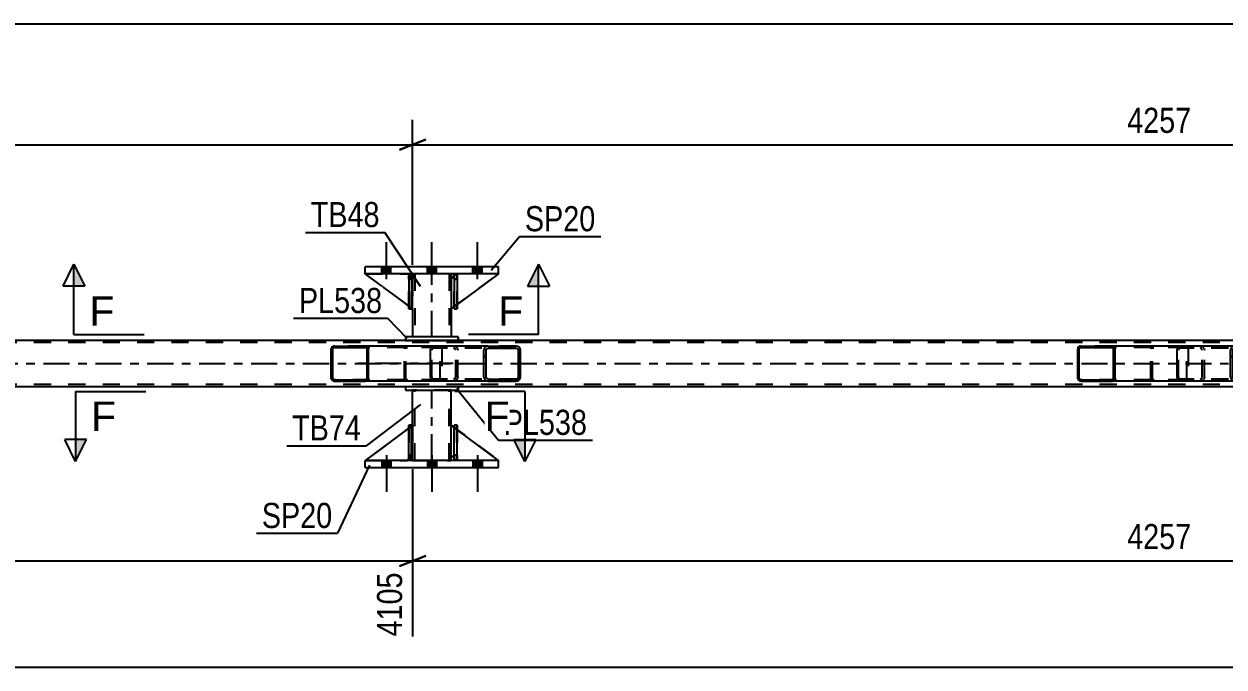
# Model space of a CAD drawing. Header units: millimetres. Extents: x 0 to 1772, y 0 to 560.
# Drawn here: x 1201.9 to 1338.7, y 156.7 to 230 of the extents above; entities that cross this region are included whole.
import ezdxf

# ---------------------------------------------------------------- set-up
doc = ezdxf.new("R2010")
doc.units = ezdxf.units.MM
doc.linetypes.add('DXK_LINE_DOT2', pattern=[3.9198, 1.9599, -1.9599])
doc.linetypes.add('DXK_LINE_DOT3', pattern=[5.9187, 2.979, -0.9799, 0.9799, -0.9799])
doc.styles.add('Arial', font='ARIAL.TTF', dxfattribs={"height": 0.2})
doc.styles.add('Arial Narrow', font='ARIALN.TTF', dxfattribs={"height": 0.2})

# ---------------------------------------------------------------- blocks, each defined once
blk = doc.blocks.new('Part-814276686-5082 - 5078')
at = {"color": 2, "linetype": 'Continuous'}
for p, q in [((1250.94, 201.27), (1250.59, 200.91)), ((1255.99, 201.51), (1251.26, 198.01)), ((1250.59, 200.91), (1250.59, 197.51)), ((1250.94, 197.77), (1250.59, 197.51))]:
    blk.add_line(p, q, dxfattribs=at)
at = {"color": 7, "linetype": 'DXK_LINE_DOT2'}
for p, q in [((1251.19, 201.51), (1250.94, 201.27)), ((1255.99, 201.51), (1251.19, 201.51)), ((1251.26, 198.01), (1250.94, 197.77))]:
    blk.add_line(p, q, dxfattribs=at)
blk = doc.blocks.new('Part-814276686-5083 - 5078')
at = {"color": 7, "linetype": 'DXK_LINE_DOT2'}
for p, q in [((1251.26, 184.22), (1250.94, 184.22)), ((1250.94, 180.82), (1250.94, 184.22)), ((1250.94, 180.22), (1250.94, 184.22)), ((1251.26, 184.22), (1251.26, 180.82)), ((1251.26, 180.22), (1251.26, 184.22)), ((1251.26, 180.82), (1250.94, 180.82)), ((1250.94, 180.22), (1250.94, 180.82)), ((1251.26, 180.82), (1251.26, 180.22)), ((1251.26, 180.22), (1250.94, 180.22)), ((1251.26, 180.22), (1251.26, 180.22))]:
    blk.add_line(p, q, dxfattribs=at)
blk = doc.blocks.new('Bolt-814276686-5092 - 5078')
at = {"linetype": 'Continuous'}
for points in [[(1243.71, 180.22), (1242.67, 180.22), (1242.67, 179.42), (1243.71, 179.42)], [(1243.71, 180.22), (1242.67, 180.22), (1242.67, 179.42), (1243.71, 179.42)], [(1243.71, 180.22), (1242.67, 180.22), (1242.67, 179.42), (1243.71, 179.42)], [(1248.91, 180.22), (1247.87, 180.22), (1247.87, 179.42), (1248.91, 179.42)], [(1248.91, 180.22), (1247.87, 180.22), (1247.87, 179.42), (1248.91, 179.42)], [(1254.11, 180.22), (1253.07, 180.22), (1253.07, 179.42), (1254.11, 179.42)], [(1254.11, 180.22), (1253.07, 180.22), (1253.07, 179.42), (1254.11, 179.42)], [(1254.11, 180.22), (1253.07, 180.22), (1253.07, 179.42), (1254.11, 179.42)]]:
    blk.add_hatch(color=1, dxfattribs=at).paths.add_polyline_path(points)
at = {"color": 1, "linetype": 'Continuous'}
for p, q in [((1243.19, 180.82), (1243.19, 176.62)), ((1243.19, 180.82), (1243.19, 176.62)), ((1243.19, 180.82), (1243.19, 176.62)), ((1248.39, 180.82), (1248.39, 176.62)), ((1248.39, 180.82), (1248.39, 176.62)), ((1253.59, 180.82), (1253.59, 176.62)), ((1253.59, 180.82), (1253.59, 176.62)), ((1253.59, 180.82), (1253.59, 176.62)), ((1242.67, 180.22), (1242.67, 179.42)), ((1242.67, 180.22), (1242.67, 179.42)), ((1242.67, 180.22), (1242.67, 179.42)), ((1243.71, 180.22), (1243.71, 179.42)), ((1243.71, 180.22), (1243.71, 179.42)), ((1243.71, 180.22), (1243.71, 179.42)), ((1247.87, 180.22), (1247.87, 179.42)), ((1247.87, 180.22), (1247.87, 179.42)), ((1248.91, 180.22), (1248.91, 179.42)), ((1248.91, 180.22), (1248.91, 179.42)), ((1253.07, 180.22), (1253.07, 179.42)), ((1253.07, 180.22), (1253.07, 179.42)), ((1253.07, 180.22), (1253.07, 179.42)), ((1254.11, 180.22), (1254.11, 179.42)), ((1254.11, 180.22), (1254.11, 179.42)), ((1254.11, 180.22), (1254.11, 179.42))]:
    blk.add_line(p, q, dxfattribs=at)
blk = doc.blocks.new('Bolt-814276686-5093 - 5078')
at = {"linetype": 'Continuous'}
for points in [[(1242.67, 201.51), (1243.71, 201.51), (1243.71, 202.31), (1242.67, 202.31)], [(1242.67, 201.51), (1243.71, 201.51), (1243.71, 202.31), (1242.67, 202.31)], [(1242.67, 201.51), (1243.71, 201.51), (1243.71, 202.31), (1242.67, 202.31)], [(1247.87, 201.51), (1248.91, 201.51), (1248.91, 202.31), (1247.87, 202.31)], [(1247.87, 201.51), (1248.91, 201.51), (1248.91, 202.31), (1247.87, 202.31)], [(1253.07, 201.51), (1254.11, 201.51), (1254.11, 202.31), (1253.07, 202.31)], [(1253.07, 201.51), (1254.11, 201.51), (1254.11, 202.31), (1253.07, 202.31)], [(1253.07, 201.51), (1254.11, 201.51), (1254.11, 202.31), (1253.07, 202.31)]]:
    blk.add_hatch(color=1, dxfattribs=at).paths.add_polyline_path(points)
at = {"color": 1, "linetype": 'Continuous'}
for p, q in [((1243.19, 200.91), (1243.19, 205.11)), ((1243.19, 200.91), (1243.19, 205.11)), ((1243.19, 200.91), (1243.19, 205.11)), ((1248.39, 200.91), (1248.39, 205.11)), ((1248.39, 200.91), (1248.39, 205.11)), ((1253.59, 200.91), (1253.59, 205.11)), ((1253.59, 200.91), (1253.59, 205.11)), ((1253.59, 200.91), (1253.59, 205.11)), ((1242.67, 201.51), (1242.67, 202.31)), ((1242.67, 201.51), (1242.67, 202.31)), ((1242.67, 201.51), (1242.67, 202.31)), ((1243.71, 201.51), (1243.71, 202.31)), ((1243.71, 201.51), (1243.71, 202.31)), ((1243.71, 201.51), (1243.71, 202.31)), ((1247.87, 201.51), (1247.87, 202.31)), ((1247.87, 201.51), (1247.87, 202.31)), ((1248.91, 201.51), (1248.91, 202.31)), ((1248.91, 201.51), (1248.91, 202.31)), ((1253.07, 201.51), (1253.07, 202.31)), ((1253.07, 201.51), (1253.07, 202.31)), ((1253.07, 201.51), (1253.07, 202.31)), ((1254.11, 201.51), (1254.11, 202.31)), ((1254.11, 201.51), (1254.11, 202.31)), ((1254.11, 201.51), (1254.11, 202.31))]:
    blk.add_line(p, q, dxfattribs=at)
blk = doc.blocks.new('Part-814276686-5182 - 5078')
at = {"color": 2, "linetype": 'Continuous'}
for p, q in [((1245.74, 197.84), (1240.79, 201.51)), ((1245.74, 201.36), (1245.59, 201.51)), ((1246.19, 200.91), (1246.06, 201.04)), ((1246.19, 200.91), (1246.19, 200.91)), ((1246.19, 197.51), (1246.19, 200.91)), ((1246.06, 197.61), (1246.19, 197.51)), ((1246.19, 197.51), (1246.19, 197.51))]:
    blk.add_line(p, q, dxfattribs=at)
at = {"color": 7, "linetype": 'DXK_LINE_DOT2'}
for p, q in [((1245.59, 201.51), (1240.79, 201.51)), ((1245.59, 201.51), (1246.19, 200.91)), ((1246.06, 201.04), (1245.74, 201.36)), ((1246.19, 200.91), (1246.19, 197.51)), ((1246.06, 197.61), (1245.74, 197.84))]:
    blk.add_line(p, q, dxfattribs=at)
blk = doc.blocks.new('Part-814276686-5153 - 5078')
at = {"color": 7, "linetype": 'DXK_LINE_DOT2'}
for p, q in [((1246.06, 184.22), (1245.74, 184.22)), ((1245.74, 180.82), (1245.74, 184.22)), ((1245.74, 180.22), (1245.74, 184.22)), ((1246.06, 184.22), (1246.06, 180.82)), ((1246.06, 180.22), (1246.06, 184.22)), ((1246.06, 180.82), (1245.74, 180.82)), ((1245.74, 180.22), (1245.74, 180.82)), ((1246.06, 180.82), (1246.06, 180.22)), ((1246.06, 180.22), (1245.74, 180.22)), ((1246.06, 180.22), (1246.06, 180.22))]:
    blk.add_line(p, q, dxfattribs=at)
blk = doc.blocks.new('Part-814276686-5123 - 5078')
at = {"color": 2, "linetype": 'Continuous'}
for p, q in [((1245.74, 180.22), (1245.74, 184.22)), ((1245.74, 184.22), (1246.06, 184.22)), ((1246.06, 180.22), (1246.06, 184.22)), ((1245.74, 180.22), (1245.74, 180.22)), ((1246.06, 180.22), (1245.74, 180.22))]:
    blk.add_line(p, q, dxfattribs=at)
at = {"color": 7, "linetype": 'DXK_LINE_DOT2'}
for p, q in [((1245.74, 184.22), (1245.74, 180.82)), ((1246.06, 180.82), (1246.06, 184.22)), ((1245.74, 180.82), (1245.74, 180.22)), ((1245.74, 180.82), (1246.06, 180.82)), ((1246.06, 180.22), (1246.06, 180.82)), ((1246.06, 180.22), (1246.06, 180.22))]:
    blk.add_line(p, q, dxfattribs=at)
blk = doc.blocks.new('Part-814276686-5111 - 5078')
at = {"linetype": 'Continuous'}
h = blk.add_hatch(dxfattribs=at)
h.set_pattern_fill('', scale=0.7, style=0, pattern_type=0)
h.set_pattern_definition([(45, (1343.5963, 192.9664), (-1.57154, 1.57154), [])])
h.paths.add_polyline_path([(1343.63, 192.78), (1343.6, 192.97), (1343.49, 193.12), (1343.32, 193.23), (1343.13, 193.26), (1339.95, 193.26), (1339.76, 193.23), (1339.59, 193.12), (1339.48, 192.97), (1339.44, 192.78), (1339.44, 189.74), (1339.48, 189.56), (1339.59, 189.4), (1339.76, 189.3), (1339.95, 189.26), (1343.13, 189.26), (1343.32, 189.3), (1343.49, 189.4), (1343.6, 189.56), (1343.63, 189.74)])
h.paths.add_polyline_path([(1343.36, 189.65), (1343.31, 189.57), (1343.23, 189.52), (1343.13, 189.5), (1339.95, 189.5), (1339.85, 189.52), (1339.77, 189.57), (1339.72, 189.65), (1339.7, 189.74), (1339.7, 192.78), (1339.72, 192.87), (1339.77, 192.95), (1339.85, 193), (1339.95, 193.02), (1343.13, 193.02), (1343.23, 193), (1343.31, 192.95), (1343.36, 192.87), (1343.38, 192.78), (1343.38, 189.74)])
at = {"color": 2, "linetype": 'Continuous'}
for p, q in [((1333.38, 192.78), (1333.4, 192.97)), ((1333.4, 192.97), (1333.46, 193.12)), ((1333.46, 193.12), (1333.54, 193.23)), ((1333.54, 193.23), (1333.65, 193.26)), ((1339.95, 193.26), (1333.65, 193.26)), ((1339.48, 192.97), (1339.44, 192.78)), ((1339.72, 192.87), (1339.77, 192.95)), ((1339.95, 193.26), (1339.76, 193.23)), ((1339.77, 192.95), (1339.85, 193)), ((1339.85, 193), (1339.95, 193.02)), ((1339.95, 193.26), (1343.13, 193.26)), ((1339.95, 193.02), (1343.13, 193.02)), ((1343.32, 193.23), (1343.13, 193.26)), ((1343.13, 193.02), (1343.23, 193)), ((1343.23, 193), (1343.31, 192.95)), ((1343.31, 192.95), (1343.36, 192.87)), ((1343.63, 192.78), (1343.6, 192.97)), ((1333.38, 189.74), (1333.38, 192.78)), ((1339.44, 189.74), (1339.44, 192.78)), ((1339.7, 192.78), (1339.72, 192.87)), ((1339.7, 189.74), (1339.7, 192.78)), ((1343.36, 192.87), (1343.38, 192.78)), ((1343.38, 189.74), (1343.38, 192.78)), ((1343.63, 189.74), (1343.63, 192.78)), ((1333.4, 189.56), (1333.38, 189.74)), ((1333.46, 189.4), (1333.4, 189.56)), ((1333.54, 189.3), (1333.46, 189.4)), ((1333.65, 189.26), (1333.54, 189.3)), ((1339.95, 189.26), (1333.65, 189.26)), ((1339.44, 189.74), (1339.48, 189.56)), ((1339.72, 189.65), (1339.7, 189.74)), ((1339.77, 189.57), (1339.72, 189.65)), ((1339.76, 189.3), (1339.95, 189.26)), ((1339.85, 189.52), (1339.77, 189.57)), ((1339.95, 189.5), (1339.85, 189.52)), ((1339.95, 189.5), (1343.13, 189.5)), ((1339.95, 189.26), (1343.13, 189.26)), ((1343.23, 189.52), (1343.13, 189.5)), ((1343.13, 189.26), (1343.32, 189.3)), ((1343.31, 189.57), (1343.23, 189.52)), ((1343.36, 189.65), (1343.31, 189.57)), ((1343.38, 189.74), (1343.36, 189.65)), ((1343.6, 189.56), (1343.63, 189.74))]:
    blk.add_line(p, q, dxfattribs=at)
at = {"color": 7, "linetype": 'DXK_LINE_DOT2'}
for p, q in [((1333.55, 192.95), (1333.52, 192.87)), ((1333.6, 193), (1333.55, 192.95)), ((1333.65, 193.02), (1333.6, 193)), ((1343.13, 193.02), (1333.65, 193.02)), ((1334.64, 193.02), (1334.64, 193.26)), ((1335.98, 193.26), (1336.17, 193.23)), ((1336.08, 193), (1335.98, 193.02)), ((1336.16, 192.95), (1336.08, 193)), ((1336.21, 192.87), (1336.16, 192.95)), ((1336.45, 192.97), (1336.48, 192.78)), ((1343.13, 193.26), (1339.95, 193.26)), ((1333.52, 192.87), (1333.51, 192.78)), ((1333.51, 189.74), (1333.51, 192.78)), ((1336.23, 192.78), (1336.21, 192.87)), ((1336.23, 189.74), (1336.23, 192.78)), ((1336.48, 189.74), (1336.48, 192.78)), ((1333.51, 189.74), (1333.52, 189.65)), ((1333.52, 189.65), (1333.55, 189.57)), ((1333.55, 189.57), (1333.6, 189.52)), ((1333.6, 189.52), (1333.65, 189.5)), ((1343.13, 189.5), (1333.65, 189.5)), ((1334.64, 189.26), (1334.64, 189.5)), ((1335.98, 189.5), (1336.08, 189.52)), ((1336.17, 189.3), (1335.98, 189.26)), ((1336.08, 189.52), (1336.16, 189.57)), ((1336.16, 189.57), (1336.21, 189.65)), ((1336.21, 189.65), (1336.23, 189.74)), ((1336.48, 189.74), (1336.45, 189.56)), ((1343.13, 189.26), (1339.95, 189.26))]:
    blk.add_line(p, q, dxfattribs=at)
for centre, start, end in [((1336, 192.77), 23.8494, 68.8059), ((1336, 189.76), 291.1941, 336.1506)]:
    blk.add_arc(centre, 0.492, start, end, dxfattribs=at)
at = {"color": 2, "linetype": 'Continuous'}
for centre, start, end in [((1339.93, 192.77), 111.1941, 156.1506), ((1343.15, 192.77), 23.8494, 68.8059), ((1339.93, 189.76), 203.8494, 248.8059), ((1343.15, 189.76), 291.1941, 336.1506)]:
    blk.add_arc(centre, 0.492, start, end, dxfattribs=at)
blk = doc.blocks.new('Part-814276686-5136 - 5078')
at = {"color": 2, "linetype": 'Continuous'}
for p, q in [((1251.26, 201.51), (1250.94, 201.51)), ((1250.94, 201.51), (1250.94, 197.51)), ((1251.26, 201.51), (1251.26, 201.51)), ((1251.26, 201.51), (1251.26, 197.51)), ((1251.26, 197.51), (1250.94, 197.51))]:
    blk.add_line(p, q, dxfattribs=at)
at = {"color": 7, "linetype": 'DXK_LINE_DOT2'}
for p, q in [((1250.94, 200.91), (1250.94, 201.51)), ((1251.26, 200.91), (1251.26, 201.51)), ((1251.26, 201.51), (1251.26, 201.51)), ((1251.26, 200.91), (1250.94, 200.91)), ((1250.94, 200.91), (1250.94, 197.51)), ((1251.26, 197.51), (1251.26, 200.91))]:
    blk.add_line(p, q, dxfattribs=at)
blk = doc.blocks.new('Part-814276686-5122 - 5078')
at = {"color": 2, "linetype": 'Continuous'}
for p, q in [((1246.06, 201.51), (1245.74, 201.51)), ((1245.74, 201.51), (1245.74, 197.51)), ((1246.06, 201.51), (1246.06, 201.51)), ((1246.06, 201.51), (1246.06, 197.51)), ((1246.06, 197.51), (1245.74, 197.51))]:
    blk.add_line(p, q, dxfattribs=at)
at = {"color": 7, "linetype": 'DXK_LINE_DOT2'}
for p, q in [((1245.74, 200.91), (1245.74, 201.51)), ((1246.06, 200.91), (1246.06, 201.51)), ((1246.06, 201.51), (1246.06, 201.51)), ((1246.06, 200.91), (1245.74, 200.91)), ((1245.74, 200.91), (1245.74, 197.51)), ((1246.06, 197.51), (1246.06, 200.91))]:
    blk.add_line(p, q, dxfattribs=at)
blk = doc.blocks.new('Part-814276686-5133 - 5078')
at = {"color": 2, "linetype": 'Continuous'}
for p, q in [((1245.39, 194.31), (1245.39, 193.91)), ((1251.39, 194.31), (1245.39, 194.31)), ((1245.39, 193.91), (1251.39, 193.91)), ((1251.39, 194.31), (1251.39, 193.91)), ((1251.39, 194.31), (1251.39, 194.31)), ((1251.39, 193.91), (1251.39, 193.91))]:
    blk.add_line(p, q, dxfattribs=at)
at = {"color": 7, "linetype": 'DXK_LINE_DOT2'}
for p, q in [((1245.39, 194.31), (1245.39, 193.91)), ((1251.39, 193.91), (1251.39, 194.31)), ((1251.39, 194.31), (1251.39, 194.31)), ((1251.39, 193.91), (1251.39, 193.91))]:
    blk.add_line(p, q, dxfattribs=at)
blk = doc.blocks.new('Part-814276686-5146 - 5078')
at = {"linetype": 'Continuous'}
h = blk.add_hatch(dxfattribs=at)
h.set_pattern_fill('', scale=0.7, style=0, pattern_type=0)
h.set_pattern_definition([(45, (1241.13, 193.0652), (-1.57154, 1.57154), [])])
h.paths.add_polyline_path([(1241.16, 192.94), (1241.13, 193.07), (1241.06, 193.17), (1240.95, 193.24), (1240.82, 193.26), (1237.24, 193.26), (1237.11, 193.24), (1237, 193.17), (1236.93, 193.07), (1236.9, 192.94), (1236.9, 189.58), (1236.93, 189.46), (1237, 189.36), (1237.11, 189.29), (1237.24, 189.26), (1240.82, 189.26), (1240.95, 189.29), (1241.06, 189.36), (1241.13, 189.46), (1241.16, 189.58)])
h.paths.add_polyline_path([(1240.97, 189.52), (1240.94, 189.47), (1240.88, 189.43), (1240.82, 189.42), (1237.24, 189.42), (1237.17, 189.43), (1237.12, 189.47), (1237.08, 189.52), (1237.07, 189.58), (1237.07, 192.94), (1237.08, 193), (1237.12, 193.06), (1237.17, 193.09), (1237.24, 193.1), (1240.82, 193.1), (1240.88, 193.09), (1240.94, 193.06), (1240.97, 193), (1240.99, 192.94), (1240.99, 189.58)])
at = {"color": 2, "linetype": 'Continuous'}
for p, q in [((1236.93, 193.07), (1236.9, 192.94)), ((1237.07, 192.94), (1237.08, 193)), ((1237.08, 193), (1237.12, 193.06)), ((1237.24, 193.26), (1237.11, 193.24)), ((1237.12, 193.06), (1237.17, 193.09)), ((1237.17, 193.09), (1237.24, 193.1)), ((1237.24, 193.26), (1240.82, 193.26)), ((1237.24, 193.1), (1240.82, 193.1)), ((1248.51, 193.26), (1240.82, 193.26)), ((1240.95, 193.24), (1240.82, 193.26)), ((1240.82, 193.1), (1240.88, 193.09)), ((1240.88, 193.09), (1240.94, 193.06)), ((1240.94, 193.06), (1240.97, 193)), ((1240.97, 193), (1240.99, 192.94)), ((1241.16, 192.94), (1241.13, 193.07)), ((1236.9, 189.58), (1236.9, 192.94)), ((1237.07, 189.58), (1237.07, 192.94)), ((1240.99, 189.58), (1240.99, 192.94)), ((1241.16, 189.58), (1241.16, 192.94)), ((1236.9, 189.58), (1236.93, 189.46)), ((1237.08, 189.52), (1237.07, 189.58)), ((1237.12, 189.47), (1237.08, 189.52)), ((1237.11, 189.29), (1237.24, 189.26)), ((1237.17, 189.43), (1237.12, 189.47)), ((1237.24, 189.42), (1237.17, 189.43)), ((1237.24, 189.42), (1240.82, 189.42)), ((1237.24, 189.26), (1240.82, 189.26)), ((1240.88, 189.43), (1240.82, 189.42)), ((1240.82, 189.26), (1240.95, 189.29)), ((1248.51, 189.26), (1240.82, 189.26)), ((1240.94, 189.47), (1240.88, 189.43)), ((1240.97, 189.52), (1240.94, 189.47)), ((1240.99, 189.58), (1240.97, 189.52)), ((1241.13, 189.46), (1241.16, 189.58))]:
    blk.add_line(p, q, dxfattribs=at)
at = {"color": 7, "linetype": 'DXK_LINE_DOT2'}
for p, q in [((1240.82, 193.26), (1237.24, 193.26)), ((1249.16, 193.1), (1237.24, 193.1)), ((1245.25, 192.94), (1245.27, 193.07)), ((1245.43, 193), (1245.42, 192.94)), ((1245.47, 193.06), (1245.43, 193)), ((1245.46, 193.24), (1245.59, 193.26)), ((1245.47, 193.06), (1245.48, 193.07)), ((1245.48, 193.07), (1245.52, 193.09)), ((1245.52, 193.09), (1245.59, 193.1)), ((1249.16, 193.26), (1248.51, 193.26)), ((1249.16, 193.26), (1249.29, 193.24)), ((1249.23, 193.09), (1249.16, 193.1)), ((1249.29, 193.06), (1249.23, 193.09)), ((1249.32, 193), (1249.29, 193.06)), ((1249.33, 192.94), (1249.32, 193)), ((1249.48, 193.07), (1249.5, 192.97)), ((1249.5, 192.97), (1249.51, 192.94)), ((1245.25, 189.58), (1245.25, 192.94)), ((1245.42, 189.58), (1245.42, 192.94)), ((1249.33, 189.58), (1249.33, 192.94)), ((1249.51, 192.94), (1249.51, 189.58)), ((1249.16, 189.42), (1237.24, 189.42)), ((1240.82, 189.26), (1237.24, 189.26)), ((1245.27, 189.46), (1245.25, 189.58)), ((1245.42, 189.58), (1245.43, 189.52)), ((1245.43, 189.52), (1245.47, 189.47)), ((1245.59, 189.26), (1245.46, 189.29)), ((1245.47, 189.47), (1245.48, 189.46)), ((1245.48, 189.46), (1245.52, 189.43)), ((1245.52, 189.43), (1245.59, 189.42)), ((1249.16, 189.26), (1248.51, 189.26)), ((1249.16, 189.42), (1249.23, 189.43)), ((1249.29, 189.29), (1249.16, 189.26)), ((1249.23, 189.43), (1249.29, 189.47)), ((1249.29, 189.47), (1249.32, 189.52)), ((1249.32, 189.52), (1249.33, 189.58)), ((1249.51, 189.58), (1249.48, 189.46))]:
    blk.add_line(p, q, dxfattribs=at)
at = {"color": 7, "linetype": 'DXK_LINE_DOT3'}
blk.add_line((1250.8, 191.26), (1239.03, 191.26), dxfattribs=at)
at = {"color": 2, "linetype": 'Continuous'}
for centre, start, end in [((1237.23, 192.93), 110.7583, 155.68), ((1240.83, 192.93), 24.32, 69.2417), ((1237.23, 189.6), 204.32, 249.2417), ((1240.83, 189.6), 290.7583, 335.68)]:
    blk.add_arc(centre, 0.331, start, end, dxfattribs=at)
at = {"color": 7, "linetype": 'DXK_LINE_DOT2'}
for centre, start, end in [((1245.58, 192.93), 110.7583, 155.68), ((1249.18, 192.93), 24.32, 69.2417), ((1245.58, 189.6), 204.32, 249.2417), ((1249.18, 189.6), 290.7583, 335.68)]:
    blk.add_arc(centre, 0.331, start, end, dxfattribs=at)
blk = doc.blocks.new('Part-814276686-5183 - 5078')
at = {"color": 7, "linetype": 'DXK_LINE_DOT2'}
for p, q in [((1251.19, 201.51), (1250.59, 200.91)), ((1250.59, 197.51), (1255.99, 201.51)), ((1255.99, 201.51), (1251.19, 201.51)), ((1250.59, 200.91), (1250.59, 197.51))]:
    blk.add_line(p, q, dxfattribs=at)
blk = doc.blocks.new('Part-814276686-5191 - 5078')
at = {"linetype": 'Continuous'}
h = blk.add_hatch(dxfattribs=at)
h.set_pattern_fill('', scale=0.7, style=0, pattern_type=0)
h.set_pattern_definition([(45, (1258.4621, 192.9664), (-1.57154, 1.57154), [])])
h.paths.add_polyline_path([(1258.5, 192.78), (1258.46, 192.97), (1258.35, 193.12), (1258.19, 193.23), (1258, 193.26), (1254.81, 193.26), (1254.62, 193.23), (1254.46, 193.12), (1254.35, 192.97), (1254.31, 192.78), (1254.31, 189.74), (1254.35, 189.56), (1254.46, 189.4), (1254.62, 189.3), (1254.81, 189.26), (1258, 189.26), (1258.19, 189.3), (1258.35, 189.4), (1258.46, 189.56), (1258.5, 189.74)])
h.paths.add_polyline_path([(1258.23, 189.65), (1258.18, 189.57), (1258.09, 189.52), (1258, 189.5), (1254.81, 189.5), (1254.72, 189.52), (1254.64, 189.57), (1254.58, 189.65), (1254.56, 189.74), (1254.56, 192.78), (1254.58, 192.87), (1254.64, 192.95), (1254.72, 193), (1254.81, 193.02), (1258, 193.02), (1258.09, 193), (1258.18, 192.95), (1258.23, 192.87), (1258.25, 192.78), (1258.25, 189.74)])
at = {"color": 2, "linetype": 'Continuous'}
for p, q in [((1248.24, 192.78), (1248.26, 192.97)), ((1248.26, 192.97), (1248.32, 193.12)), ((1248.32, 193.12), (1248.41, 193.23)), ((1248.41, 193.23), (1248.51, 193.26)), ((1254.81, 193.26), (1248.51, 193.26)), ((1254.35, 192.97), (1254.31, 192.78)), ((1254.58, 192.87), (1254.64, 192.95)), ((1254.81, 193.26), (1254.62, 193.23)), ((1254.64, 192.95), (1254.72, 193)), ((1254.72, 193), (1254.81, 193.02)), ((1254.81, 193.26), (1258, 193.26)), ((1254.81, 193.02), (1258, 193.02)), ((1258.19, 193.23), (1258, 193.26)), ((1258, 193.02), (1258.09, 193)), ((1258.09, 193), (1258.18, 192.95)), ((1258.18, 192.95), (1258.23, 192.87)), ((1258.5, 192.78), (1258.46, 192.97)), ((1248.24, 189.74), (1248.24, 192.78)), ((1254.31, 189.74), (1254.31, 192.78)), ((1254.56, 192.78), (1254.58, 192.87)), ((1254.56, 189.74), (1254.56, 192.78)), ((1258.23, 192.87), (1258.25, 192.78)), ((1258.25, 189.74), (1258.25, 192.78)), ((1258.5, 189.74), (1258.5, 192.78)), ((1248.26, 189.56), (1248.24, 189.74)), ((1248.32, 189.4), (1248.26, 189.56)), ((1248.41, 189.3), (1248.32, 189.4)), ((1248.51, 189.26), (1248.41, 189.3)), ((1254.81, 189.26), (1248.51, 189.26)), ((1254.31, 189.74), (1254.35, 189.56)), ((1254.58, 189.65), (1254.56, 189.74)), ((1254.64, 189.57), (1254.58, 189.65)), ((1254.62, 189.3), (1254.81, 189.26)), ((1254.72, 189.52), (1254.64, 189.57)), ((1254.81, 189.5), (1254.72, 189.52)), ((1254.81, 189.5), (1258, 189.5)), ((1254.81, 189.26), (1258, 189.26)), ((1258.09, 189.52), (1258, 189.5)), ((1258, 189.26), (1258.19, 189.3)), ((1258.18, 189.57), (1258.09, 189.52)), ((1258.23, 189.65), (1258.18, 189.57)), ((1258.25, 189.74), (1258.23, 189.65)), ((1258.46, 189.56), (1258.5, 189.74))]:
    blk.add_line(p, q, dxfattribs=at)
at = {"color": 7, "linetype": 'DXK_LINE_DOT2'}
for p, q in [((1248.42, 192.95), (1248.39, 192.87)), ((1248.46, 193), (1248.42, 192.95)), ((1248.51, 193.02), (1248.46, 193)), ((1258, 193.02), (1248.51, 193.02)), ((1249.51, 193.02), (1249.51, 193.26)), ((1250.85, 193.26), (1251.04, 193.23)), ((1250.94, 193), (1250.85, 193.02)), ((1251.03, 192.95), (1250.94, 193)), ((1251.08, 192.87), (1251.03, 192.95)), ((1251.31, 192.97), (1251.35, 192.78)), ((1258, 193.26), (1254.81, 193.26)), ((1248.39, 192.87), (1248.38, 192.78)), ((1248.38, 189.74), (1248.38, 192.78)), ((1251.1, 192.78), (1251.08, 192.87)), ((1251.1, 189.74), (1251.1, 192.78)), ((1251.35, 189.74), (1251.35, 192.78)), ((1248.38, 189.74), (1248.39, 189.65)), ((1248.39, 189.65), (1248.42, 189.57)), ((1248.42, 189.57), (1248.46, 189.52)), ((1248.46, 189.52), (1248.51, 189.5)), ((1258, 189.5), (1248.51, 189.5)), ((1249.51, 189.26), (1249.51, 189.5)), ((1250.85, 189.5), (1250.94, 189.52)), ((1251.04, 189.3), (1250.85, 189.26)), ((1250.94, 189.52), (1251.03, 189.57)), ((1251.03, 189.57), (1251.08, 189.65)), ((1251.08, 189.65), (1251.1, 189.74)), ((1251.35, 189.74), (1251.31, 189.56)), ((1258, 189.26), (1254.81, 189.26))]:
    blk.add_line(p, q, dxfattribs=at)
for centre, start, end in [((1250.86, 192.77), 23.8494, 68.8059), ((1250.86, 189.76), 291.1941, 336.1506)]:
    blk.add_arc(centre, 0.492, start, end, dxfattribs=at)
at = {"color": 2, "linetype": 'Continuous'}
for centre, start, end in [((1254.8, 192.77), 111.1941, 156.1506), ((1258.01, 192.77), 23.8494, 68.8059), ((1254.8, 189.76), 203.8494, 248.8059), ((1258.01, 189.76), 291.1941, 336.1506)]:
    blk.add_arc(centre, 0.492, start, end, dxfattribs=at)
blk = doc.blocks.new('Part-814276686-5207 - 5078')
at = {"color": 7, "linetype": 'DXK_LINE_DOT2'}
for p, q in [((1246.19, 197.51), (1240.79, 201.51)), ((1240.79, 201.51), (1245.59, 201.51)), ((1245.59, 201.51), (1246.19, 200.91)), ((1246.19, 200.91), (1245.59, 201.51)), ((1246.19, 200.91), (1246.19, 197.51)), ((1246.19, 200.91), (1246.19, 200.91)), ((1246.19, 200.91), (1246.19, 197.51))]:
    blk.add_line(p, q, dxfattribs=at)
blk = doc.blocks.new('Part-814276686-5228 - 5078')
at = {"linetype": 'Continuous'}
h = blk.add_hatch(dxfattribs=at)
h.set_pattern_fill('', scale=0.7, style=0, pattern_type=0)
h.set_pattern_definition([(45, (1326.2642, 193.0652), (-1.57154, 1.57154), [])])
h.paths.add_polyline_path([(1326.29, 192.94), (1326.26, 193.07), (1326.19, 193.17), (1326.08, 193.24), (1325.95, 193.26), (1322.37, 193.26), (1322.24, 193.24), (1322.13, 193.17), (1322.06, 193.07), (1322.03, 192.94), (1322.03, 189.58), (1322.06, 189.46), (1322.13, 189.36), (1322.24, 189.29), (1322.37, 189.26), (1325.95, 189.26), (1326.08, 189.29), (1326.19, 189.36), (1326.26, 189.46), (1326.29, 189.58)])
h.paths.add_polyline_path([(1326.11, 189.52), (1326.07, 189.47), (1326.01, 189.43), (1325.95, 189.42), (1322.37, 189.42), (1322.31, 189.43), (1322.25, 189.47), (1322.22, 189.52), (1322.2, 189.58), (1322.2, 192.94), (1322.22, 193), (1322.25, 193.06), (1322.31, 193.09), (1322.37, 193.1), (1325.95, 193.1), (1326.01, 193.09), (1326.07, 193.06), (1326.11, 193), (1326.12, 192.94), (1326.12, 189.58)])
at = {"color": 2, "linetype": 'Continuous'}
for p, q in [((1322.06, 193.07), (1322.03, 192.94)), ((1322.2, 192.94), (1322.22, 193)), ((1322.22, 193), (1322.25, 193.06)), ((1322.37, 193.26), (1322.24, 193.24)), ((1322.25, 193.06), (1322.31, 193.09)), ((1322.31, 193.09), (1322.37, 193.1)), ((1322.37, 193.26), (1325.95, 193.26)), ((1322.37, 193.1), (1325.95, 193.1)), ((1333.65, 193.26), (1325.95, 193.26)), ((1326.08, 193.24), (1325.95, 193.26)), ((1325.95, 193.1), (1326.01, 193.09)), ((1326.01, 193.09), (1326.07, 193.06)), ((1326.07, 193.06), (1326.11, 193)), ((1326.11, 193), (1326.12, 192.94)), ((1326.29, 192.94), (1326.26, 193.07)), ((1322.03, 189.58), (1322.03, 192.94)), ((1322.2, 189.58), (1322.2, 192.94)), ((1326.12, 189.58), (1326.12, 192.94)), ((1326.29, 189.58), (1326.29, 192.94)), ((1322.03, 189.58), (1322.06, 189.46)), ((1322.22, 189.52), (1322.2, 189.58)), ((1322.25, 189.47), (1322.22, 189.52)), ((1322.24, 189.29), (1322.37, 189.26)), ((1322.31, 189.43), (1322.25, 189.47)), ((1322.37, 189.42), (1322.31, 189.43)), ((1322.37, 189.42), (1325.95, 189.42)), ((1322.37, 189.26), (1325.95, 189.26)), ((1326.01, 189.43), (1325.95, 189.42)), ((1325.95, 189.26), (1326.08, 189.29)), ((1333.65, 189.26), (1325.95, 189.26)), ((1326.07, 189.47), (1326.01, 189.43)), ((1326.11, 189.52), (1326.07, 189.47)), ((1326.12, 189.58), (1326.11, 189.52)), ((1326.26, 189.46), (1326.29, 189.58))]:
    blk.add_line(p, q, dxfattribs=at)
at = {"color": 7, "linetype": 'DXK_LINE_DOT2'}
for p, q in [((1325.95, 193.26), (1322.37, 193.26)), ((1334.3, 193.1), (1322.37, 193.1)), ((1330.38, 192.94), (1330.41, 193.07)), ((1330.57, 193), (1330.55, 192.94)), ((1330.6, 193.06), (1330.57, 193)), ((1330.59, 193.24), (1330.72, 193.26)), ((1330.6, 193.06), (1330.62, 193.07)), ((1330.62, 193.07), (1330.66, 193.09)), ((1330.66, 193.09), (1330.72, 193.1)), ((1334.3, 193.26), (1333.65, 193.26)), ((1334.3, 193.26), (1334.43, 193.24)), ((1334.36, 193.09), (1334.3, 193.1)), ((1334.42, 193.06), (1334.36, 193.09)), ((1334.46, 193), (1334.42, 193.06)), ((1334.47, 192.94), (1334.46, 193)), ((1334.61, 193.07), (1334.63, 192.97)), ((1334.63, 192.97), (1334.64, 192.94)), ((1330.38, 189.58), (1330.38, 192.94)), ((1330.55, 189.58), (1330.55, 192.94)), ((1334.47, 189.58), (1334.47, 192.94)), ((1334.64, 192.94), (1334.64, 189.58)), ((1334.3, 189.42), (1322.37, 189.42)), ((1325.95, 189.26), (1322.37, 189.26)), ((1330.41, 189.46), (1330.38, 189.58)), ((1330.55, 189.58), (1330.57, 189.52)), ((1330.57, 189.52), (1330.6, 189.47)), ((1330.72, 189.26), (1330.59, 189.29)), ((1330.6, 189.47), (1330.62, 189.46)), ((1330.62, 189.46), (1330.66, 189.43)), ((1330.66, 189.43), (1330.72, 189.42)), ((1334.3, 189.26), (1333.65, 189.26)), ((1334.3, 189.42), (1334.36, 189.43)), ((1334.43, 189.29), (1334.3, 189.26)), ((1334.36, 189.43), (1334.42, 189.47)), ((1334.42, 189.47), (1334.46, 189.52)), ((1334.46, 189.52), (1334.47, 189.58)), ((1334.64, 189.58), (1334.61, 189.46))]:
    blk.add_line(p, q, dxfattribs=at)
at = {"color": 2, "linetype": 'Continuous'}
for centre, start, end in [((1322.36, 192.93), 110.7583, 155.68), ((1325.96, 192.93), 24.32, 69.2417), ((1322.36, 189.6), 204.32, 249.2417), ((1325.96, 189.6), 290.7583, 335.68)]:
    blk.add_arc(centre, 0.331, start, end, dxfattribs=at)
at = {"color": 7, "linetype": 'DXK_LINE_DOT2'}
for centre, start, end in [((1330.71, 192.93), 110.7583, 155.68), ((1334.31, 192.93), 24.32, 69.2417), ((1330.71, 189.6), 204.32, 249.2417), ((1334.31, 189.6), 290.7583, 335.68)]:
    blk.add_arc(centre, 0.331, start, end, dxfattribs=at)
blk = doc.blocks.new('Part-814276686-5237 - 5078')
at = {"color": 2, "linetype": 'Continuous'}
for p, q in [((1683.18, 193.9), (1109.39, 193.9)), ((1245.39, 188.62), (1109.39, 188.62)), ((1415.66, 188.62), (1251.39, 188.62))]:
    blk.add_line(p, q, dxfattribs=at)
at = {"color": 7, "linetype": 'DXK_LINE_DOT2'}
for p, q in [((1683.18, 193.66), (1109.39, 193.66)), ((1683.18, 188.86), (1109.39, 188.86)), ((1251.39, 188.62), (1245.39, 188.62))]:
    blk.add_line(p, q, dxfattribs=at)
at = {"color": 7, "linetype": 'DXK_LINE_DOT3'}
blk.add_line((1109.39, 191.26), (1683.18, 191.26), dxfattribs=at)
blk = doc.blocks.new('Part-814276686-5300 - 5078')
at = {"color": 2, "linetype": 'Continuous'}
for p, q in [((1240.79, 179.42), (1240.79, 180.22)), ((1255.99, 180.22), (1240.79, 180.22)), ((1240.79, 179.42), (1255.99, 179.42)), ((1255.99, 179.42), (1255.99, 180.22))]:
    blk.add_line(p, q, dxfattribs=at)
at = {"color": 7, "linetype": 'DXK_LINE_DOT2'}
for p, q in [((1240.79, 179.42), (1240.79, 180.22)), ((1255.99, 179.42), (1255.99, 180.22))]:
    blk.add_line(p, q, dxfattribs=at)
blk = doc.blocks.new('Part-814276686-5306 - 5078')
at = {"color": 7, "linetype": 'DXK_LINE_DOT2'}
for p, q in [((1246.19, 184.22), (1240.79, 180.22)), ((1246.19, 180.82), (1246.19, 184.22)), ((1246.19, 184.22), (1246.19, 180.82)), ((1245.59, 180.22), (1246.19, 180.82)), ((1246.19, 180.82), (1245.59, 180.22)), ((1246.19, 180.82), (1246.19, 180.82)), ((1240.79, 180.22), (1245.59, 180.22))]:
    blk.add_line(p, q, dxfattribs=at)
blk = doc.blocks.new('Part-814276686-5307 - 5078')
at = {"color": 2, "linetype": 'Continuous'}
for p, q in [((1245.74, 183.89), (1240.79, 180.22)), ((1246.19, 184.22), (1246.06, 184.13)), ((1246.19, 180.82), (1246.19, 184.22)), ((1246.19, 180.82), (1246.06, 180.7)), ((1246.19, 180.82), (1246.19, 180.82)), ((1245.74, 180.38), (1245.59, 180.22))]:
    blk.add_line(p, q, dxfattribs=at)
at = {"color": 7, "linetype": 'DXK_LINE_DOT2'}
for p, q in [((1246.06, 184.13), (1245.74, 183.89)), ((1246.19, 180.82), (1246.19, 184.22)), ((1246.19, 180.82), (1245.59, 180.22)), ((1246.06, 180.7), (1245.74, 180.38)), ((1240.79, 180.22), (1245.59, 180.22))]:
    blk.add_line(p, q, dxfattribs=at)
blk = doc.blocks.new('Part-814276686-5320 - 5078')
at = {"color": 7, "linetype": 'DXK_LINE_DOT2'}
for p, q in [((1245.74, 200.91), (1245.74, 201.51)), ((1245.74, 201.51), (1245.74, 201.51)), ((1245.74, 201.51), (1245.74, 197.51)), ((1246.06, 201.51), (1245.74, 201.51)), ((1246.06, 200.91), (1246.06, 201.51)), ((1246.06, 197.51), (1246.06, 201.51)), ((1245.74, 197.51), (1245.74, 200.91)), ((1245.74, 200.91), (1246.06, 200.91)), ((1246.06, 200.91), (1246.06, 197.51)), ((1245.74, 197.51), (1246.06, 197.51))]:
    blk.add_line(p, q, dxfattribs=at)
blk = doc.blocks.new('Part-814276686-5334 - 5078')
at = {"color": 2, "linetype": 'Continuous'}
for p, q in [((1245.39, 188.62), (1245.39, 188.22)), ((1251.39, 188.62), (1245.39, 188.62)), ((1245.39, 188.22), (1251.39, 188.22)), ((1251.39, 188.62), (1251.39, 188.22)), ((1251.39, 188.62), (1251.39, 188.62)), ((1251.39, 188.22), (1251.39, 188.22))]:
    blk.add_line(p, q, dxfattribs=at)
at = {"color": 7, "linetype": 'DXK_LINE_DOT2'}
for p, q in [((1245.39, 188.62), (1245.39, 188.22)), ((1251.39, 188.22), (1251.39, 188.62)), ((1251.39, 188.62), (1251.39, 188.62)), ((1251.39, 188.22), (1251.39, 188.22))]:
    blk.add_line(p, q, dxfattribs=at)
blk = doc.blocks.new('Part-814276686-5339 - 5078')
at = {"color": 2, "linetype": 'Continuous'}
for p, q in [((1246.19, 184.22), (1246.19, 188.22)), ((1250.59, 184.22), (1250.59, 188.22)), ((1246.19, 180.22), (1246.19, 180.82)), ((1250.59, 180.22), (1250.59, 180.82))]:
    blk.add_line(p, q, dxfattribs=at)
at = {"color": 7, "linetype": 'DXK_LINE_DOT2'}
for p, q in [((1250.59, 188.22), (1246.19, 188.22)), ((1246.43, 180.22), (1246.43, 188.22)), ((1250.35, 180.22), (1250.35, 188.22)), ((1246.19, 180.82), (1246.19, 184.22)), ((1250.59, 180.82), (1250.59, 184.22)), ((1246.19, 180.22), (1250.59, 180.22))]:
    blk.add_line(p, q, dxfattribs=at)
at = {"color": 7, "linetype": 'DXK_LINE_DOT3'}
blk.add_line((1248.39, 180.22), (1248.39, 188.22), dxfattribs=at)
blk = doc.blocks.new('Part-814276686-5344 - 5078')
at = {"color": 7, "linetype": 'DXK_LINE_DOT2'}
for p, q in [((1250.94, 200.91), (1250.94, 201.51)), ((1250.94, 201.51), (1250.94, 201.51)), ((1250.94, 201.51), (1250.94, 197.51)), ((1251.26, 201.51), (1250.94, 201.51)), ((1251.26, 200.91), (1251.26, 201.51)), ((1251.26, 197.51), (1251.26, 201.51)), ((1250.94, 197.51), (1250.94, 200.91)), ((1250.94, 200.91), (1251.26, 200.91)), ((1251.26, 200.91), (1251.26, 197.51)), ((1250.94, 197.51), (1251.26, 197.51))]:
    blk.add_line(p, q, dxfattribs=at)
blk = doc.blocks.new('Part-814276686-5350 - 5078')
at = {"color": 2, "linetype": 'Continuous'}
for p, q in [((1246.19, 201.51), (1246.19, 200.91)), ((1250.59, 201.51), (1250.59, 200.91)), ((1246.19, 197.51), (1246.19, 194.31)), ((1250.59, 197.51), (1250.59, 194.31))]:
    blk.add_line(p, q, dxfattribs=at)
at = {"color": 7, "linetype": 'DXK_LINE_DOT2'}
for p, q in [((1250.59, 201.51), (1246.19, 201.51)), ((1246.43, 201.51), (1246.43, 194.31)), ((1250.35, 201.51), (1250.35, 194.31)), ((1246.19, 200.91), (1246.19, 197.51)), ((1250.59, 200.91), (1250.59, 197.51)), ((1250.59, 194.31), (1246.19, 194.31))]:
    blk.add_line(p, q, dxfattribs=at)
at = {"color": 7, "linetype": 'DXK_LINE_DOT3'}
blk.add_line((1248.39, 194.31), (1248.39, 201.51), dxfattribs=at)
blk = doc.blocks.new('Part-814276686-5355 - 5078')
at = {"color": 2, "linetype": 'Continuous'}
for p, q in [((1240.79, 201.51), (1240.79, 202.31)), ((1255.99, 202.31), (1240.79, 202.31)), ((1255.99, 201.51), (1240.79, 201.51)), ((1255.99, 201.51), (1255.99, 202.31))]:
    blk.add_line(p, q, dxfattribs=at)
at = {"color": 7, "linetype": 'DXK_LINE_DOT2'}
for p, q in [((1240.79, 201.51), (1240.79, 202.31)), ((1255.99, 201.51), (1255.99, 202.31))]:
    blk.add_line(p, q, dxfattribs=at)
blk = doc.blocks.new('Part-814276686-5361 - 5078')
at = {"color": 2, "linetype": 'Continuous'}
for p, q in [((1250.94, 180.22), (1250.94, 184.22)), ((1250.94, 184.22), (1251.26, 184.22)), ((1251.26, 180.22), (1251.26, 184.22)), ((1250.94, 180.22), (1250.94, 180.22)), ((1251.26, 180.22), (1250.94, 180.22))]:
    blk.add_line(p, q, dxfattribs=at)
at = {"color": 7, "linetype": 'DXK_LINE_DOT2'}
for p, q in [((1250.94, 184.22), (1250.94, 180.82)), ((1251.26, 180.82), (1251.26, 184.22)), ((1250.94, 180.82), (1250.94, 180.22)), ((1250.94, 180.82), (1251.26, 180.82)), ((1251.26, 180.22), (1251.26, 180.82)), ((1251.26, 180.22), (1251.26, 180.22))]:
    blk.add_line(p, q, dxfattribs=at)
blk = doc.blocks.new('Part-814276686-5370 - 5078')
at = {"color": 7, "linetype": 'DXK_LINE_DOT2'}
for p, q in [((1250.59, 180.82), (1250.59, 184.22)), ((1250.59, 184.22), (1255.99, 180.22)), ((1251.19, 180.22), (1250.59, 180.82)), ((1255.99, 180.22), (1251.19, 180.22))]:
    blk.add_line(p, q, dxfattribs=at)
blk = doc.blocks.new('Part-814276686-5371 - 5078')
at = {"color": 2, "linetype": 'Continuous'}
for p, q in [((1250.59, 180.82), (1250.59, 184.22)), ((1250.94, 183.96), (1250.59, 184.22)), ((1255.99, 180.22), (1251.26, 183.72)), ((1250.94, 180.47), (1250.59, 180.82))]:
    blk.add_line(p, q, dxfattribs=at)
at = {"color": 7, "linetype": 'DXK_LINE_DOT2'}
for p, q in [((1251.26, 183.72), (1250.94, 183.96)), ((1251.19, 180.22), (1250.94, 180.47)), ((1255.99, 180.22), (1251.19, 180.22)), ((1255.99, 180.22), (1255.99, 180.22)), ((1255.99, 180.22), (1255.99, 180.22))]:
    blk.add_line(p, q, dxfattribs=at)
blk = doc.blocks.new('StraightDimension-814276686-5385 - 5078')
at = {"color": 7, "linetype": 'Continuous'}
blk.add_line((1100.13, 156.65), (1692.44, 156.65), dxfattribs=at)
blk = doc.blocks.new('StraightDimension-814276686-5449 - 5078')
at = {"color": 7, "linetype": 'Continuous'}
for p, q in [((1246.19, 179.22), (1246.19, 160.14)), ((1247.69, 169.35), (1244.69, 168.15)), ((1246.19, 168.75), (1416.46, 168.75))]:
    blk.add_line(p, q, dxfattribs=at)
at = {"color": 0}
blk.add_wipeout([(1335.58, 169.5), (1335.58, 173.7), (1327.07, 173.7), (1327.07, 169.5)], dxfattribs=at)
at = {"color": 3, "style": 'Arial Narrow'}
blk.add_text('4257', height=2.863, dxfattribs=at).set_placement((1327.67, 170.1))
blk = doc.blocks.new('StraightDimension-814276686-5455 - 5078')
at = {"color": 7, "linetype": 'Continuous'}
for p, q in [((1246.19, 179.22), (1246.19, 160.14)), ((1100.77, 168.75), (1246.19, 168.75)), ((1244.69, 168.15), (1247.69, 169.35))]:
    blk.add_line(p, q, dxfattribs=at)
at = {"color": 0, "linetype": 'Continuous'}
blk.add_wipeout([(1245.59, 168.05), (1241.39, 168.05), (1241.39, 159.54), (1245.59, 159.54)], dxfattribs=at)
at = {"color": 3, "linetype": 'Continuous', "style": 'Arial Narrow'}
blk.add_text('4105', height=2.863, rotation=90.0002, dxfattribs=at).set_placement((1244.99, 160.14))
blk = doc.blocks.new('StraightDimension-814276686-5483 - 5078')
at = {"color": 7, "linetype": 'Continuous'}
for p, q in [((1246.19, 202.51), (1246.19, 219.08)), ((1247.69, 216.83), (1244.69, 215.63)), ((1246.19, 216.23), (1416.46, 216.23))]:
    blk.add_line(p, q, dxfattribs=at)
at = {"color": 0}
blk.add_wipeout([(1335.58, 216.98), (1335.58, 221.18), (1327.07, 221.18), (1327.07, 216.98)], dxfattribs=at)
at = {"color": 3, "style": 'Arial Narrow'}
blk.add_text('4257', height=2.863, dxfattribs=at).set_placement((1327.67, 217.58))
blk = doc.blocks.new('StraightDimension-814276686-5488 - 5078')
at = {"color": 7, "linetype": 'Continuous'}
for p, q in [((1246.19, 202.51), (1246.19, 219.08)), ((1100.77, 216.23), (1246.19, 216.23)), ((1244.69, 215.63), (1247.69, 216.83))]:
    blk.add_line(p, q, dxfattribs=at)
blk = doc.blocks.new('StraightDimension-814276686-8973 - 5078')
at = {"color": 7, "linetype": 'Continuous'}
blk.add_line((1100.77, 230), (1691.8, 230), dxfattribs=at)
blk = doc.blocks.new('Mark-814276686-5129 - 5078')
at = {"color": 0}
blk.add_wipeout([(1242.72, 197.03), (1242.72, 200.03), (1233.22, 200.03), (1233.22, 197.03)], dxfattribs=at)
blk.add_wipeout([(1242.72, 197.03), (1242.72, 200.03), (1233.22, 200.03), (1233.22, 197.03)], dxfattribs=at)
at = {"color": 30, "linetype": 'Continuous'}
for p in [(1232.62, 196.43), (1245.56, 194.12)]:
    blk.add_line(p, (1243.32, 196.43), dxfattribs=at)
at = {"color": 3, "style": 'Arial Narrow'}
blk.add_text('PL538', height=2.863, dxfattribs=at).set_placement((1233.22, 197.03))
blk = doc.blocks.new('Mark-814276686-5296 - 5078')
at = {"color": 0}
blk.add_wipeout([(1237.02, 172.51), (1237.02, 175.51), (1228.99, 175.51), (1228.99, 172.51)], dxfattribs=at)
blk.add_wipeout([(1237.02, 172.51), (1237.02, 175.51), (1228.99, 175.51), (1228.99, 172.51)], dxfattribs=at)
at = {"color": 30, "linetype": 'Continuous'}
for p in [(1241.25, 179.67), (1228.39, 171.91)]:
    blk.add_line(p, (1237.62, 171.91), dxfattribs=at)
at = {"color": 3, "style": 'Arial Narrow'}
blk.add_text('SP20', height=2.863, dxfattribs=at).set_placement((1228.99, 172.51))
blk = doc.blocks.new('SectionMark-814276686-5496 - 5078')
at = {"linetype": 'Continuous'}
for points in [[(1208.82, 200.1), (1207.57, 200.1), (1207.57, 202.6)], [(1260.54, 200.1), (1259.29, 200.1), (1260.54, 202.6)]]:
    blk.add_hatch(color=6, dxfattribs=at).paths.add_polyline_path(points)
at = {"color": 6, "linetype": 'Continuous'}
for p, q in [((1206.32, 200.1), (1207.57, 202.6)), ((1207.57, 194.6), (1207.57, 202.6)), ((1207.57, 202.6), (1208.82, 200.1)), ((1260.54, 202.6), (1259.29, 200.1)), ((1260.54, 194.6), (1260.54, 202.6)), ((1260.54, 202.6), (1261.79, 200.1)), ((1208.82, 200.1), (1206.32, 200.1)), ((1259.29, 200.1), (1261.79, 200.1)), ((1207.57, 194.6), (1215.57, 194.6)), ((1260.54, 194.6), (1252.54, 194.6))]:
    blk.add_line(p, q, dxfattribs=at)
at = {"color": 0, "linetype": 'Continuous'}
for points in [[(1212.17, 195.6), (1212.17, 199.1), (1209.32, 199.1), (1209.32, 195.6)], [(1258.79, 195.6), (1258.79, 199.1), (1255.94, 199.1), (1255.94, 195.6)]]:
    blk.add_wipeout(points, dxfattribs=at)
at = {"color": 3, "linetype": 'Continuous', "style": 'Arial'}
for p in [(1209.32, 195.6), (1255.94, 195.6)]:
    blk.add_text('F', height=3.34, dxfattribs=at).set_placement(p)
blk = doc.blocks.new('Mark-814276686-5330 - 5078')
at = {"color": 0}
blk.add_wipeout([(1266.08, 183.13), (1266.08, 186.13), (1256.58, 186.13), (1256.58, 183.13)], dxfattribs=at)
blk.add_wipeout([(1266.08, 183.13), (1266.08, 186.13), (1256.58, 186.13), (1256.58, 183.13)], dxfattribs=at)
at = {"color": 30, "linetype": 'Continuous'}
for p, q in [((1251.19, 188.42), (1255.98, 182.53)), ((1255.98, 182.53), (1266.68, 182.53))]:
    blk.add_line(p, q, dxfattribs=at)
at = {"color": 3, "style": 'Arial Narrow'}
blk.add_text('PL538', height=2.863, dxfattribs=at).set_placement((1256.58, 183.13))
blk = doc.blocks.new('Mark-814276686-5335 - 5078')
at = {"color": 0}
blk.add_wipeout([(1240.29, 182.49), (1240.29, 185.49), (1232.44, 185.49), (1232.44, 182.49)], dxfattribs=at)
blk.add_wipeout([(1240.29, 182.49), (1240.29, 185.49), (1232.44, 185.49), (1232.44, 182.49)], dxfattribs=at)
at = {"color": 30, "linetype": 'Continuous'}
for p in [(1247.08, 186.61), (1231.84, 181.89)]:
    blk.add_line(p, (1240.89, 181.89), dxfattribs=at)
at = {"color": 3, "style": 'Arial Narrow'}
blk.add_text('TB74', height=2.863, dxfattribs=at).set_placement((1232.44, 182.49))
blk = doc.blocks.new('Mark-814276686-5346 - 5078')
at = {"color": 0}
blk.add_wipeout([(1242.43, 206.83), (1242.43, 209.83), (1234.57, 209.83), (1234.57, 206.83)], dxfattribs=at)
blk.add_wipeout([(1242.43, 206.83), (1242.43, 209.83), (1234.57, 209.83), (1234.57, 206.83)], dxfattribs=at)
at = {"color": 30, "linetype": 'Continuous'}
for p in [(1233.97, 206.23), (1247.08, 200.06)]:
    blk.add_line(p, (1243.03, 206.23), dxfattribs=at)
at = {"color": 3, "style": 'Arial Narrow'}
blk.add_text('TB48', height=2.863, dxfattribs=at).set_placement((1234.57, 206.83))
blk = doc.blocks.new('Mark-814276686-5351 - 5078')
at = {"color": 0}
blk.add_wipeout([(1267.03, 206.36), (1267.03, 209.36), (1258.99, 209.36), (1258.99, 206.36)], dxfattribs=at)
blk.add_wipeout([(1267.03, 206.36), (1267.03, 209.36), (1258.99, 209.36), (1258.99, 206.36)], dxfattribs=at)
at = {"color": 30, "linetype": 'Continuous'}
for p, q in [((1255.13, 201.91), (1258.39, 205.76)), ((1258.39, 205.76), (1267.63, 205.76))]:
    blk.add_line(p, q, dxfattribs=at)
at = {"color": 3, "style": 'Arial Narrow'}
blk.add_text('SP20', height=2.863, dxfattribs=at).set_placement((1258.99, 206.36))
blk = doc.blocks.new('SectionMark-814276686-5498 - 5078')
at = {"linetype": 'Continuous'}
for points in [[(1207.76, 182.59), (1209.01, 182.59), (1207.76, 180.09)], [(1257.74, 182.59), (1258.99, 182.59), (1258.99, 180.09)]]:
    blk.add_hatch(color=6, dxfattribs=at).paths.add_polyline_path(points)
at = {"color": 6, "linetype": 'Continuous'}
for p, q in [((1207.76, 188.09), (1215.76, 188.09)), ((1207.76, 188.09), (1207.76, 180.09)), ((1258.99, 188.09), (1250.99, 188.09)), ((1258.99, 188.09), (1258.99, 180.09)), ((1207.76, 180.09), (1206.51, 182.59)), ((1209.01, 182.59), (1206.51, 182.59)), ((1207.76, 180.09), (1209.01, 182.59)), ((1257.74, 182.59), (1260.24, 182.59)), ((1258.99, 180.09), (1257.74, 182.59)), ((1260.24, 182.59), (1258.99, 180.09))]:
    blk.add_line(p, q, dxfattribs=at)
at = {"color": 0, "linetype": 'Continuous'}
for points in [[(1212.36, 183.59), (1212.36, 187.09), (1209.51, 187.09), (1209.51, 183.59)], [(1257.24, 183.59), (1257.24, 187.09), (1254.39, 187.09), (1254.39, 183.59)]]:
    blk.add_wipeout(points, dxfattribs=at)
at = {"color": 3, "linetype": 'Continuous', "style": 'Arial'}
for p in [(1209.51, 183.59), (1254.39, 183.59)]:
    blk.add_text('F', height=3.34, dxfattribs=at).set_placement(p)

msp = doc.modelspace()

# ---------------------------------------------------------------- block references
for name in ['Bolt-814276686-5093 - 5078', 'Part-814276686-5355 - 5078', 'Part-814276686-5182 - 5078', 'Part-814276686-5207 - 5078', 'Part-814276686-5122 - 5078', 'Part-814276686-5320 - 5078', 'Part-814276686-5350 - 5078', 'Part-814276686-5082 - 5078', 'Part-814276686-5183 - 5078', 'Part-814276686-5136 - 5078', 'Part-814276686-5344 - 5078', 'Part-814276686-5237 - 5078', 'Part-814276686-5146 - 5078', 'Part-814276686-5133 - 5078', 'Part-814276686-5191 - 5078', 'Part-814276686-5228 - 5078', 'Part-814276686-5111 - 5078', 'Part-814276686-5334 - 5078', 'Part-814276686-5339 - 5078', 'Part-814276686-5306 - 5078', 'Part-814276686-5307 - 5078', 'Part-814276686-5153 - 5078', 'Part-814276686-5123 - 5078', 'Part-814276686-5370 - 5078', 'Part-814276686-5371 - 5078', 'Part-814276686-5083 - 5078', 'Part-814276686-5361 - 5078', 'Bolt-814276686-5092 - 5078', 'Part-814276686-5300 - 5078']:
    msp.add_blockref(name, (0, 0))

# ---------------------------------------------------------------- next in the draw order: block references
for name in ['StraightDimension-814276686-5483 - 5078', 'StraightDimension-814276686-5385 - 5078']:
    msp.add_blockref(name, (0, 0))

# ---------------------------------------------------------------- next in the draw order: block references
for name in ['StraightDimension-814276686-5488 - 5078', 'Mark-814276686-5330 - 5078', 'StraightDimension-814276686-5449 - 5078']:
    msp.add_blockref(name, (0, 0))

# ---------------------------------------------------------------- next in the draw order: block references
for name in ['StraightDimension-814276686-8973 - 5078', 'StraightDimension-814276686-5455 - 5078']:
    msp.add_blockref(name, (0, 0))

# ---------------------------------------------------------------- next in the draw order: block references
for name in ['Mark-814276686-5129 - 5078', 'Mark-814276686-5335 - 5078', 'Mark-814276686-5296 - 5078']:
    msp.add_blockref(name, (0, 0))

# ---------------------------------------------------------------- next in the draw order: block references
for name in ['SectionMark-814276686-5496 - 5078', 'SectionMark-814276686-5498 - 5078']:
    msp.add_blockref(name, (0, 0))

# ---------------------------------------------------------------- next in the draw order: block references
for name in ['Mark-814276686-5346 - 5078', 'Mark-814276686-5351 - 5078']:
    msp.add_blockref(name, (0, 0))

doc.saveas('drawing.dxf')
